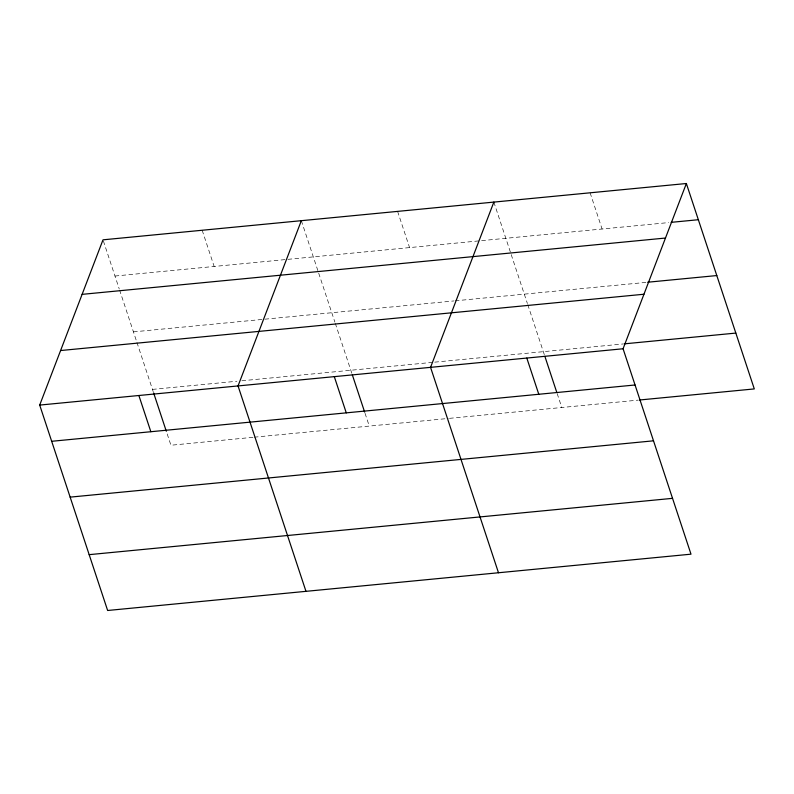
<?xml version="1.0" encoding="UTF-8"?>
<svg xmlns="http://www.w3.org/2000/svg" width="794" height="794" viewBox="0 0 794 794"><rect width="100%" height="100%" fill="white"/><g stroke="black" fill="none" stroke-linecap="round" stroke-linejoin="round"><path stroke-width="0.6" stroke-dasharray="3.97 2.98" d="M114.971 276.034L668.727 222.578M133.442 331.872L453.96 300.936M455.19 300.817L647.706 282.227M152.468 389.397L236.949 381.239M241.842 380.773L433.494 362.272M434.725 362.153L623.538 343.921M252.958 437.315L170.928 445.236L166.313 431.271M254.189 437.196L448.253 418.458M449.493 418.339L638.297 400.116M590.111 192.803L602.09 229.019M493.858 202.093L510.83 253.425M511.217 254.596L527.405 303.536M527.792 304.707L544.476 355.156M557.17 393.546L561.785 407.501M397.596 211.383L409.575 247.599M301.343 220.672L318.325 272.014M318.702 273.176L334.889 322.116M335.276 323.287L351.96 373.736M365.042 413.287L369.279 426.09M202.172 230.25L214.152 266.466M103.389 240.989L119.209 288.827M119.586 289.999L136.548 341.261M136.935 342.432L153.232 391.72"/><path stroke-width="1.19" d="M686.363 183.513L623.072 348.764L690.998 554.172L107.637 610.487L39.7 405.079L103.002 239.828L686.363 183.513L754.3 388.921L639.537 399.997M301.343 220.672L238.041 385.934L305.978 591.341M493.858 202.093L430.556 367.354L498.493 572.762M671.198 222.34L698.343 219.72M82.11 294.356L665.481 238.041M647.706 282.227L716.813 275.558M60.592 350.541L643.954 294.237M624.769 343.802L735.83 333.083M39.7 405.079L623.072 348.764M51.679 441.295L635.041 384.981M70.14 497.133L653.512 440.819M89.166 554.659L672.538 498.344M544.863 356.317L556.783 392.385M526.809 358.064L538.789 394.271M352.347 374.907L364.664 412.126M334.304 376.644L346.273 412.86M153.619 392.891L166.313 431.271M138.871 395.511L150.85 431.718"/></g></svg>
